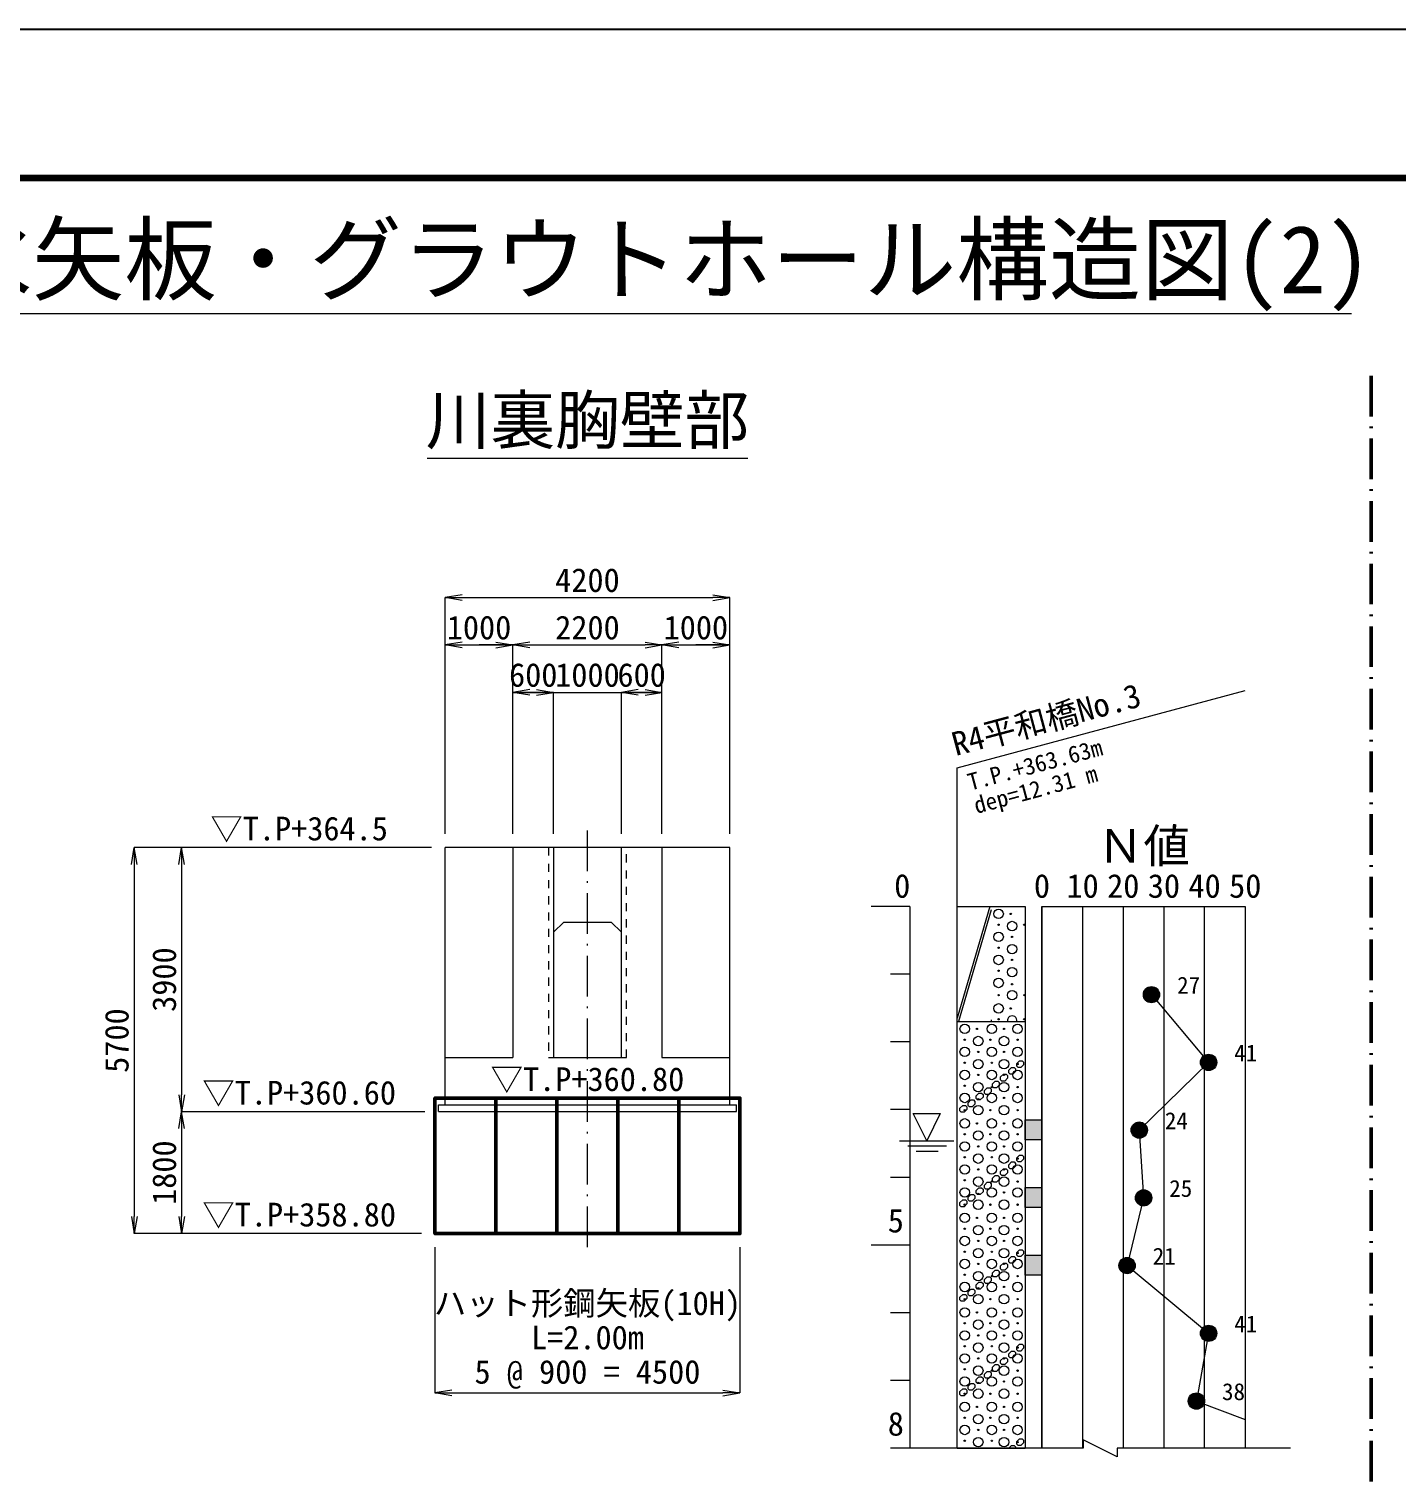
# Model space of a CAD drawing. Header units: millimetres. Extents: x 247104 to 392283, y -100044 to 25995.
# Drawn here: x 293332 to 313519, y -62065 to -40644 of the extents above; entities that cross this region are included whole.
import ezdxf
from ezdxf.enums import TextEntityAlignment as Align

# ---------------------------------------------------------------- set-up
doc = ezdxf.new("R2010")
doc.units = ezdxf.units.MM
doc.header["$LTSCALE"] = 100
doc.header["$PDSIZE"] = 300
for name, pattern in [('PS_SOLID', [0]), ('SXF_一点短鎖線', [9.25, 6, -1.5, 0.25, -1.5]), ('SXF_跳び破線', [12, 6, -6])]:
    doc.linetypes.add(name, pattern=pattern)
doc.layers.get('Defpoints').update_dxf_attribs({"color": 151})
for name, color, linetype, lineweight in [('D-BMK', 2, 'SXF_一点短鎖線', 13), ('D-STR', 1, 'Continuous', 50), ('D-STR-DIM', 7, 'Continuous', 13), ('D-STR-STR8', 8, 'Continuous', 9), ('D-STR-STRB', 4, 'Continuous', 13), ('D-STR-TXT', 7, 'Continuous', 13), ('D-TTL', 2, 'Continuous', 140), ('D-TTL-FRAM', 2, 'Continuous', 50), ('D-TTL-LINE', 7, 'Continuous', 13), ('D-TTL-TXT', 7, 'Continuous', 13)]:
    doc.layers.add(name, color=color, linetype=linetype, lineweight=lineweight)
doc.styles.add('MS ゴシック', font='MS Gothic.ttf')
doc.styles.add('ＭＳ ゴシック', font='MS Gothic.ttf')
doc.dimstyles.new('DIM-100-F', dxfattribs={"dimscale": 100, "dimtxt": 3.5, "dimasz": 2.5, "dimexe": 0, "dimexo": 2, "dimgap": 0.8, "dimtad": 1, "dimdec": 0, "dimzin": 0, "dimdsep": 46, "dimtxsty": 'MS ゴシック', "dimblk": 'OPEN', "dimcen": 0.1, "dimaunit": 1, "dimadec": 4, "dimazin": 0, "dimtfac": 1, "dimtdec": 0, "dimtmove": 2, "dimatfit": 3, "dimldrblk": 'OPEN', "dimfxl": 1, "dimtolj": 1, "dimtzin": 0, "dimlwd": -1, "dimlwe": -1, "dimarcsym": 2})

# ---------------------------------------------------------------- blocks, each defined once
blk = doc.blocks.new('_Open')
at = {"color": 0, "linetype": 'ByBlock', "lineweight": -2}
for p, q in [((-1, 0.167), (0, 0)), ((-1, -0.167), (0, 0)), ((0, 0), (-1, 0))]:
    blk.add_line(p, q, dxfattribs=at)
blk = doc.blocks.new('*D45')
at = {"layer": 'D-STR-DIM', "color": 0, "transparency": 16777216}
for p, q in [((302673, -52528), (302673, -49738)), ((302673, -49738), (303673, -49738)), ((302923, -49738), (303173, -49738)), ((303423, -49738), (303173, -49738)), ((303673, -52528), (303673, -49738))]:
    blk.add_line(p, q, dxfattribs=at)
at = {"layer": 'Defpoints', "color": 0, "transparency": 16777216}
for p in [(303673, -49738), (302673, -52728), (303673, -52728)]:
    blk.add_point(p, dxfattribs=at)
at = {"layer": 'D-STR-DIM', "color": 0, "transparency": 16777216, "xscale": 250, "yscale": 250, "zscale": 250, "rotation": 180}
blk.add_blockref('_Open', (302673, -49738), dxfattribs=at)
at = {"layer": 'D-STR-DIM', "color": 0, "transparency": 16777216, "xscale": 250, "yscale": 250, "zscale": 250}
blk.add_blockref('_Open', (303673, -49738), dxfattribs=at)
at = {"layer": 'D-STR-DIM', "color": 0, "transparency": 16777216, "insert": (303173, -49483), "char_height": 350, "attachment_point": 5, "style": 'MS ゴシック'}
blk.add_mtext('\\A1;1000', dxfattribs=at)
blk = doc.blocks.new('*D46')
at = {"layer": 'D-STR-DIM', "color": 0, "transparency": 16777216}
for p, q in [((300473, -52528), (300473, -49738)), ((300723, -49738), (302423, -49738)), ((302673, -52528), (302673, -49738))]:
    blk.add_line(p, q, dxfattribs=at)
at = {"layer": 'Defpoints', "color": 0, "transparency": 16777216}
for p in [(302673, -49738), (300473, -52728), (302673, -52728)]:
    blk.add_point(p, dxfattribs=at)
at = {"layer": 'D-STR-DIM', "color": 0, "transparency": 16777216, "xscale": 250, "yscale": 250, "zscale": 250, "rotation": 180}
blk.add_blockref('_Open', (300473, -49738), dxfattribs=at)
at = {"layer": 'D-STR-DIM', "color": 0, "transparency": 16777216, "xscale": 250, "yscale": 250, "zscale": 250}
blk.add_blockref('_Open', (302673, -49738), dxfattribs=at)
at = {"layer": 'D-STR-DIM', "color": 0, "transparency": 16777216, "insert": (301573, -49483), "char_height": 350, "attachment_point": 5, "style": 'MS ゴシック'}
blk.add_mtext('\\A1;2200', dxfattribs=at)
blk = doc.blocks.new('*D47')
at = {"layer": 'D-STR-DIM', "color": 0, "transparency": 16777216}
for p, q in [((299473, -52528), (299473, -49738)), ((299473, -49738), (300473, -49738)), ((299723, -49738), (299973, -49738)), ((300223, -49738), (299973, -49738)), ((300473, -52528), (300473, -49738))]:
    blk.add_line(p, q, dxfattribs=at)
at = {"layer": 'Defpoints', "color": 0, "transparency": 16777216}
for p in [(300473, -49738), (299473, -52728), (300473, -52728)]:
    blk.add_point(p, dxfattribs=at)
at = {"layer": 'D-STR-DIM', "color": 0, "transparency": 16777216, "xscale": 250, "yscale": 250, "zscale": 250, "rotation": 180}
blk.add_blockref('_Open', (299473, -49738), dxfattribs=at)
at = {"layer": 'D-STR-DIM', "color": 0, "transparency": 16777216, "xscale": 250, "yscale": 250, "zscale": 250}
blk.add_blockref('_Open', (300473, -49738), dxfattribs=at)
at = {"layer": 'D-STR-DIM', "color": 0, "transparency": 16777216, "insert": (299973, -49483), "char_height": 350, "attachment_point": 5, "style": 'MS ゴシック'}
blk.add_mtext('\\A1;1000', dxfattribs=at)
blk = doc.blocks.new('*D48')
at = {"layer": 'D-STR-DIM', "color": 0, "transparency": 16777216}
for p, q in [((299473, -52528), (299473, -49038)), ((299723, -49038), (303423, -49038)), ((303673, -52528), (303673, -49038))]:
    blk.add_line(p, q, dxfattribs=at)
at = {"layer": 'Defpoints', "color": 0, "transparency": 16777216}
for p in [(303673, -49038), (299473, -52728), (303673, -52728)]:
    blk.add_point(p, dxfattribs=at)
at = {"layer": 'D-STR-DIM', "color": 0, "transparency": 16777216, "xscale": 250, "yscale": 250, "zscale": 250, "rotation": 180}
blk.add_blockref('_Open', (299473, -49038), dxfattribs=at)
at = {"layer": 'D-STR-DIM', "color": 0, "transparency": 16777216, "xscale": 250, "yscale": 250, "zscale": 250}
blk.add_blockref('_Open', (303673, -49038), dxfattribs=at)
at = {"layer": 'D-STR-DIM', "color": 0, "transparency": 16777216, "insert": (301573, -48783), "char_height": 350, "attachment_point": 5, "style": 'MS ゴシック'}
blk.add_mtext('\\A1;4200', dxfattribs=at)
blk = doc.blocks.new('*D49')
at = {"layer": 'D-STR-DIM', "color": 0, "transparency": 16777216}
for p, q in [((300473, -52528), (300473, -50438)), ((300473, -50438), (301073, -50438)), ((300823, -50438), (300573, -50438)), ((300723, -50438), (300973, -50438)), ((301073, -52528), (301073, -50438))]:
    blk.add_line(p, q, dxfattribs=at)
at = {"layer": 'Defpoints', "color": 0, "transparency": 16777216}
for p in [(301073, -50438), (300473, -52728), (301073, -52728)]:
    blk.add_point(p, dxfattribs=at)
at = {"layer": 'D-STR-DIM', "color": 0, "transparency": 16777216, "xscale": 250, "yscale": 250, "zscale": 250, "rotation": 180}
blk.add_blockref('_Open', (300473, -50438), dxfattribs=at)
at = {"layer": 'D-STR-DIM', "color": 0, "transparency": 16777216, "xscale": 250, "yscale": 250, "zscale": 250}
blk.add_blockref('_Open', (301073, -50438), dxfattribs=at)
at = {"layer": 'D-STR-DIM', "color": 0, "transparency": 16777216, "insert": (300773, -50183), "char_height": 350, "attachment_point": 5, "style": 'MS ゴシック'}
blk.add_mtext('\\A1;600', dxfattribs=at)
blk = doc.blocks.new('*D50')
at = {"layer": 'D-STR-DIM', "color": 0, "transparency": 16777216}
for p, q in [((302073, -52528), (302073, -50438)), ((302073, -50438), (302673, -50438)), ((302423, -50438), (302173, -50438)), ((302323, -50438), (302573, -50438)), ((302673, -52528), (302673, -50438))]:
    blk.add_line(p, q, dxfattribs=at)
at = {"layer": 'Defpoints', "color": 0, "transparency": 16777216}
for p in [(302673, -50438), (302073, -52728), (302673, -52728)]:
    blk.add_point(p, dxfattribs=at)
at = {"layer": 'D-STR-DIM', "color": 0, "transparency": 16777216, "xscale": 250, "yscale": 250, "zscale": 250, "rotation": 180}
blk.add_blockref('_Open', (302073, -50438), dxfattribs=at)
at = {"layer": 'D-STR-DIM', "color": 0, "transparency": 16777216, "xscale": 250, "yscale": 250, "zscale": 250}
blk.add_blockref('_Open', (302673, -50438), dxfattribs=at)
at = {"layer": 'D-STR-DIM', "color": 0, "transparency": 16777216, "insert": (302373, -50183), "char_height": 350, "attachment_point": 5, "style": 'MS ゴシック'}
blk.add_mtext('\\A1;600', dxfattribs=at)
blk = doc.blocks.new('*D51')
at = {"layer": 'D-STR-DIM', "color": 0, "transparency": 16777216}
for p, q in [((300823, -50438), (300573, -50438)), ((301073, -52528), (301073, -50438)), ((301073, -50438), (302073, -50438)), ((302073, -52528), (302073, -50438)), ((302323, -50438), (302573, -50438))]:
    blk.add_line(p, q, dxfattribs=at)
at = {"layer": 'Defpoints', "color": 0, "transparency": 16777216}
for p in [(302073, -50438), (301073, -52728), (302073, -52728)]:
    blk.add_point(p, dxfattribs=at)
at = {"layer": 'D-STR-DIM', "color": 0, "transparency": 16777216, "xscale": 250, "yscale": 250, "zscale": 250}
blk.add_blockref('_Open', (301073, -50438), dxfattribs=at)
at = {"layer": 'D-STR-DIM', "color": 0, "transparency": 16777216, "xscale": 250, "yscale": 250, "zscale": 250, "rotation": 180}
blk.add_blockref('_Open', (302073, -50438), dxfattribs=at)
at = {"layer": 'D-STR-DIM', "color": 0, "transparency": 16777216, "insert": (301573, -50183), "char_height": 350, "attachment_point": 5, "style": 'MS ゴシック'}
blk.add_mtext('\\A1;1000', dxfattribs=at)
blk = doc.blocks.new('*D52')
at = {"layer": 'D-STR-DIM', "color": 0, "transparency": 16777216}
for p, q in [((299273, -52728), (294884, -52728)), ((294884, -52978), (294884, -58178)), ((299123, -58428), (294884, -58428))]:
    blk.add_line(p, q, dxfattribs=at)
at = {"layer": 'Defpoints', "color": 0, "transparency": 16777216}
for p in [(299473, -52728), (294884, -58428), (299323, -58428)]:
    blk.add_point(p, dxfattribs=at)
at = {"layer": 'D-STR-DIM', "color": 0, "transparency": 16777216, "xscale": 250, "yscale": 250, "zscale": 250}
for p, rotation in [((294884, -52728), 90), ((294884, -58428), 270)]:
    blk.add_blockref('_Open', p, dxfattribs=dict(at, rotation=rotation))
at = {"layer": 'D-STR-DIM', "color": 0, "transparency": 16777216, "insert": (294629, -55578), "char_height": 350, "attachment_point": 5, "rotation": 90, "style": 'MS ゴシック'}
blk.add_mtext('\\A1;5700', dxfattribs=at)
blk = doc.blocks.new('*D53')
at = {"layer": 'D-STR-DIM', "color": 0, "transparency": 16777216}
for p, q in [((299273, -52728), (295584, -52728)), ((295584, -52978), (295584, -56378)), ((299173, -56628), (295584, -56628))]:
    blk.add_line(p, q, dxfattribs=at)
at = {"layer": 'Defpoints', "color": 0, "transparency": 16777216}
for p in [(299473, -52728), (295584, -56628), (299373, -56628)]:
    blk.add_point(p, dxfattribs=at)
at = {"layer": 'D-STR-DIM', "color": 0, "transparency": 16777216, "xscale": 250, "yscale": 250, "zscale": 250}
for p, rotation in [((295584, -52728), 90), ((295584, -56628), 270)]:
    blk.add_blockref('_Open', p, dxfattribs=dict(at, rotation=rotation))
at = {"layer": 'D-STR-DIM', "color": 0, "transparency": 16777216, "insert": (295329, -54678), "char_height": 350, "attachment_point": 5, "rotation": 90, "style": 'MS ゴシック'}
blk.add_mtext('\\A1;3900', dxfattribs=at)
blk = doc.blocks.new('*D54')
at = {"layer": 'D-STR-DIM', "color": 0, "transparency": 16777216}
for p, q in [((299173, -56628), (295584, -56628)), ((295584, -56878), (295584, -58178)), ((299123, -58428), (295584, -58428))]:
    blk.add_line(p, q, dxfattribs=at)
at = {"layer": 'Defpoints', "color": 0, "transparency": 16777216}
for p in [(299373, -56628), (295584, -58428), (299323, -58428)]:
    blk.add_point(p, dxfattribs=at)
at = {"layer": 'D-STR-DIM', "color": 0, "transparency": 16777216, "xscale": 250, "yscale": 250, "zscale": 250}
for p, rotation in [((295584, -56628), 90), ((295584, -58428), 270)]:
    blk.add_blockref('_Open', p, dxfattribs=dict(at, rotation=rotation))
at = {"layer": 'D-STR-DIM', "color": 0, "transparency": 16777216, "insert": (295329, -57528), "char_height": 350, "attachment_point": 5, "rotation": 90, "style": 'MS ゴシック'}
blk.add_mtext('\\A1;1800', dxfattribs=at)
blk = doc.blocks.new('*D55')
at = {"layer": 'D-STR-DIM', "color": 0, "transparency": 16777216}
for p, q in [((299323, -58628), (299323, -60780)), ((303823, -58628), (303823, -60780)), ((299573, -60780), (303573, -60780))]:
    blk.add_line(p, q, dxfattribs=at)
at = {"layer": 'Defpoints', "color": 0, "transparency": 16777216}
for p in [(299323, -58428), (303823, -58428), (303823, -60780)]:
    blk.add_point(p, dxfattribs=at)
at = {"layer": 'D-STR-DIM', "color": 0, "transparency": 16777216, "xscale": 250, "yscale": 250, "zscale": 250, "rotation": 180}
blk.add_blockref('_Open', (299323, -60780), dxfattribs=at)
at = {"layer": 'D-STR-DIM', "color": 0, "transparency": 16777216, "xscale": 250, "yscale": 250, "zscale": 250}
blk.add_blockref('_Open', (303823, -60780), dxfattribs=at)
at = {"layer": 'D-STR-DIM', "color": 0, "transparency": 16777216, "insert": (301573, -60507), "char_height": 350, "attachment_point": 5, "style": 'MS ゴシック'}
blk.add_mtext('\\A1;5 @ 900 = 4500', dxfattribs=at)

msp = doc.modelspace()

# ---------------------------------------------------------------- hatches: boundary and pattern name
at = {"layer": 'D-STR-STR8', "linetype": 'PS_SOLID'}
for points in [[(307830.3, -53707.8, 1), (307810.3, -53707.8, 1)], [(307650.3, -53867.8, 1), (307630.3, -53867.8, 1)], [(308030.3, -53867.8, 1), (308010.3, -53867.8, 1)], [(307850.3, -54047.8, 1), (307830.3, -54047.8, 1)], [(307650.3, -54207.8, 1), (307630.3, -54207.8, 1)], [(307850.3, -54387.8, 1), (307830.3, -54387.8, 1)], [(307650.3, -54547.8, 1), (307630.3, -54547.8, 1)], [(307850.3, -54747.8, 1), (307830.3, -54747.8, 1)], [(310016.6, -54900.2, 1), (309776.6, -54900.2, 1)], [(307650.3, -54907.8, 1), (307630.3, -54907.8, 1)], [(308030.3, -54907.8, 1), (308010.3, -54907.8, 1)], [(307650.3, -55263.2, 1), (307630.3, -55263.2, 1)], [(307830.3, -55103.2, 1), (307810.3, -55103.2, 1)], [(308030.3, -55263.2, 1), (308010.3, -55263.2, 1)], [(307330.3, -55405.5, 1), (307310.3, -55405.5, 1)], [(307730.3, -55405.5, 1), (307710.3, -55405.5, 1)], [(307150.3, -55565.5, 1), (307130.3, -55565.5, 1)], [(307530.3, -55565.5, 1), (307510.3, -55565.5, 1)], [(307930.3, -55565.5, 1), (307910.3, -55565.5, 1)], [(307150.3, -55905.5, 1), (307130.3, -55905.5, 1)], [(307350.3, -55745.5, 1), (307330.3, -55745.5, 1)], [(307550.3, -55905.5, 1), (307530.3, -55905.5, 1)], [(307730.3, -55745.5, 1), (307710.3, -55745.5, 1)], [(310859.6, -55900.2, 1), (310619.6, -55900.2, 1)], [(307350.3, -56085.5, 1), (307330.3, -56085.5, 1)], [(307730.3, -56085.5, 1), (307710.3, -56085.5, 1)], [(307930.3, -55925.5, 1), (307910.3, -55925.5, 1)], [(307150.3, -56245.5, 1), (307130.3, -56245.5, 1)], [(307550.3, -56265.5, 1), (307530.3, -56265.5, 1)], [(307930.3, -56265.5, 1), (307910.3, -56265.5, 1)], [(307350.3, -56445.5, 1), (307330.3, -56445.5, 1)], [(307730.3, -56425.5, 1), (307710.3, -56425.5, 1)], [(307150.3, -56605.5, 1), (307130.3, -56605.5, 1)], [(307530.3, -56605.5, 1), (307510.3, -56605.5, 1)], [(307930.3, -56605.5, 1), (307910.3, -56605.5, 1)], [(307150.3, -56960.9, 1), (307130.3, -56960.9, 1)], [(307330.3, -56800.9, 1), (307310.3, -56800.9, 1)], [(307530.3, -56960.9, 1), (307510.3, -56960.9, 1)], [(307730.3, -56800.9, 1), (307710.3, -56800.9, 1)], [(307930.3, -56960.9, 1), (307910.3, -56960.9, 1)], [(309836.4, -56900.2, 1), (309596.4, -56900.2, 1)], [(307350.3, -57140.9, 1), (307330.3, -57140.9, 1)], [(307730.3, -57140.9, 1), (307710.3, -57140.9, 1)], [(307150.3, -57300.9, 1), (307130.3, -57300.9, 1)], [(307550.3, -57300.9, 1), (307530.3, -57300.9, 1)], [(307930.3, -57320.9, 1), (307910.3, -57320.9, 1)], [(307350.3, -57480.9, 1), (307330.3, -57480.9, 1)], [(307730.3, -57480.9, 1), (307710.3, -57480.9, 1)], [(307150.3, -57640.9, 1), (307130.3, -57640.9, 1)], [(307350.3, -57840.9, 1), (307330.3, -57840.9, 1)], [(307550.3, -57660.9, 1), (307530.3, -57660.9, 1)], [(307730.3, -57820.9, 1), (307710.3, -57820.9, 1)], [(307930.3, -57660.9, 1), (307910.3, -57660.9, 1)], [(309900.3, -57900.2, 1), (309660.3, -57900.2, 1)], [(307150.3, -58000.9, 1), (307130.3, -58000.9, 1)], [(307530.3, -58000.9, 1), (307510.3, -58000.9, 1)], [(307930.3, -58000.9, 1), (307910.3, -58000.9, 1)], [(307330.3, -58196.2, 1), (307310.3, -58196.2, 1)], [(307730.3, -58196.2, 1), (307710.3, -58196.2, 1)], [(307150.3, -58356.2, 1), (307130.3, -58356.2, 1)], [(307530.3, -58356.2, 1), (307510.3, -58356.2, 1)], [(307930.3, -58356.2, 1), (307910.3, -58356.2, 1)], [(307150.3, -58696.2, 1), (307130.3, -58696.2, 1)], [(307350.3, -58536.2, 1), (307330.3, -58536.2, 1)], [(307550.3, -58696.2, 1), (307530.3, -58696.2, 1)], [(307730.3, -58536.2, 1), (307710.3, -58536.2, 1)], [(307350.3, -58876.2, 1), (307330.3, -58876.2, 1)], [(307730.3, -58876.2, 1), (307710.3, -58876.2, 1)], [(307930.3, -58716.2, 1), (307910.3, -58716.2, 1)], [(309656.1, -58900.2, 1), (309416.1, -58900.2, 1)], [(307150.3, -59036.2, 1), (307130.3, -59036.2, 1)], [(307550.3, -59056.2, 1), (307530.3, -59056.2, 1)], [(307930.3, -59056.2, 1), (307910.3, -59056.2, 1)], [(307350.3, -59236.2, 1), (307330.3, -59236.2, 1)], [(307730.3, -59216.2, 1), (307710.3, -59216.2, 1)], [(307150.3, -59396.2, 1), (307130.3, -59396.2, 1)], [(307530.3, -59396.2, 1), (307510.3, -59396.2, 1)], [(307930.3, -59396.2, 1), (307910.3, -59396.2, 1)], [(307150.3, -59751.6, 1), (307130.3, -59751.6, 1)], [(307330.3, -59591.6, 1), (307310.3, -59591.6, 1)], [(307530.3, -59751.6, 1), (307510.3, -59751.6, 1)], [(307730.3, -59591.6, 1), (307710.3, -59591.6, 1)], [(307930.3, -59751.6, 1), (307910.3, -59751.6, 1)], [(307350.3, -59931.6, 1), (307330.3, -59931.6, 1)], [(307730.3, -59931.6, 1), (307710.3, -59931.6, 1)], [(310859.6, -59900.2, 1), (310619.6, -59900.2, 1)], [(307150.3, -60091.6, 1), (307130.3, -60091.6, 1)], [(307550.3, -60091.6, 1), (307530.3, -60091.6, 1)], [(307930.3, -60111.6, 1), (307910.3, -60111.6, 1)], [(307350.3, -60271.6, 1), (307330.3, -60271.6, 1)], [(307730.3, -60271.6, 1), (307710.3, -60271.6, 1)], [(307150.3, -60431.6, 1), (307130.3, -60431.6, 1)], [(307550.3, -60451.6, 1), (307530.3, -60451.6, 1)], [(307730.3, -60611.6, 1), (307710.3, -60611.6, 1)], [(307930.3, -60451.6, 1), (307910.3, -60451.6, 1)], [(307150.3, -60791.6, 1), (307130.3, -60791.6, 1)], [(307350.3, -60631.6, 1), (307330.3, -60631.6, 1)], [(307530.3, -60791.6, 1), (307510.3, -60791.6, 1)], [(307930.3, -60791.6, 1), (307910.3, -60791.6, 1)], [(310679.4, -60900.2, 1), (310439.4, -60900.2, 1)], [(307330.3, -60986.9, 1), (307310.3, -60986.9, 1)], [(307730.3, -60986.9, 1), (307710.3, -60986.9, 1)], [(307150.3, -61146.9, 1), (307130.3, -61146.9, 1)], [(307530.3, -61146.9, 1), (307510.3, -61146.9, 1)], [(307930.3, -61146.9, 1), (307910.3, -61146.9, 1)], [(307150.3, -61486.9, 1), (307130.3, -61486.9, 1)], [(307350.3, -61326.9, 1), (307330.3, -61326.9, 1)], [(307550.3, -61486.9, 1), (307530.3, -61486.9, 1)], [(307730.3, -61326.9, 1), (307710.3, -61326.9, 1)], [(307930.3, -61506.9, 1), (307910.3, -61506.9, 1)]]:
    msp.add_hatch(color=256, dxfattribs=at).paths.add_polyline_path(points)
h = msp.add_hatch(color=256, dxfattribs=at)
h.dxf.hatch_style = 1
h.paths.add_polyline_path([(308030.3, -56746.9), (308280.3, -56746.9), (308280.3, -57043.4), (308030.3, -57043.4)], flags=16)
h = msp.add_hatch(color=256, dxfattribs=at)
h.dxf.hatch_style = 1
h.paths.add_polyline_path([(308030.3, -57746.9), (308280.3, -57746.9), (308280.3, -58043.4), (308030.3, -58043.4)], flags=16)
h = msp.add_hatch(color=256, dxfattribs=at)
h.dxf.hatch_style = 1
h.paths.add_polyline_path([(308030.3, -58746.9), (308280.3, -58746.9), (308280.3, -59043.4), (308030.3, -59043.4)], flags=16)

# ---------------------------------------------------------------- linework, layer by layer
at = {"layer": 'D-BMK'}
msp.add_line((301573, -58626.1), (301573, -52356.8), dxfattribs=at)
at = {"layer": 'D-STR'}
for p, q in [((303673, -56427.8), (299473, -56427.8)), ((300223, -56427.8), (300223, -56627.8)), ((301123, -56427.8), (301123, -56627.8)), ((302023, -56427.8), (302023, -56627.8)), ((302923, -56427.8), (302923, -56627.8)), ((300223, -56627.8), (300223, -58427.8)), ((301123, -56627.8), (301123, -58427.8)), ((302023, -56627.8), (302023, -58427.8)), ((302923, -56627.8), (302923, -58427.8))]:
    msp.add_line(p, q, dxfattribs=at)
msp.add_lwpolyline([(299473, -56427.8), (299323, -56427.8), (299323, -58427.8), (303823, -58427.8), (303823, -56427.8), (303673, -56427.8)], dxfattribs=at)
at = {"layer": 'D-STR-STR8', "linetype": 'PS_SOLID'}
for p, q in [((307030.3, -51550.7), (311278.4, -50412.3)), ((306330.3, -53597.8), (305760.3, -53597.8)), ((308280.3, -53597.8), (311280.3, -53597.8)), ((308280.3, -61597.8), (308280.3, -53597.8)), ((311280.3, -53597.8), (311280.3, -61597.8)), ((306330.3, -54597.8), (306045.3, -54597.8)), ((306330.3, -55597.8), (306045.3, -55597.8)), ((306330.3, -56597.8), (306045.3, -56597.8)), ((306330.3, -57597.8), (306045.3, -57597.8)), ((306330.3, -58597.8), (305760.3, -58597.8)), ((306330.3, -59597.8), (306045.3, -59597.8)), ((306330.3, -60597.8), (306045.3, -60597.8)), ((306330.3, -61597.8), (306045.3, -61597.8))]:
    msp.add_line(p, q, dxfattribs=at)
for points in [[(307030.3, -53597.8), (307030.3, -51550.7)], [(306330.3, -53597.8), (306330.3, -61597.8)], [(307510.3, -53597.8), (307030.3, -55247)], [(307030.3, -61597.8), (307030.3, -53597.8)], [(307030.3, -53597.8), (308030.3, -53597.8)], [(307530.3, -53646.3), (307050.3, -55295.5)], [(308030.3, -53597.8), (308030.3, -61597.8)], [(308280.3, -53597.8), (308280.3, -61597.8)], [(308879.1, -53597.8), (308879.1, -61597.8)], [(309478, -53597.8), (309478, -61597.8)], [(310076.8, -53597.8), (310076.8, -61597.8)], [(310675.7, -53597.8), (310675.7, -61597.8)], [(311280.3, -53597.8), (311280.3, -61597.8)], [(309896.6, -54900.2), (310739.6, -55900.2)], [(307030.3, -55297.8), (308030.3, -55297.8)], [(307530.3, -55271.3), (307530.3, -55295.5)], [(307910.3, -55915.5), (307950.3, -55875.5)], [(307950.3, -55875.5), (307990.3, -55875.5)], [(307990.3, -55875.5), (308010.3, -55895.5)], [(308010.3, -55895.5), (308010.3, -55935.5)], [(310739.6, -55900.2), (309716.4, -56900.2)], [(307670.3, -56115.5), (307710.3, -56075.5)], [(307670.3, -56155.5), (307670.3, -56115.5)], [(307710.3, -56075.5), (307750.3, -56075.5)], [(307750.3, -56075.5), (307770.3, -56095.5)], [(307770.3, -56095.5), (307770.3, -56135.5)], [(307790.3, -56015.5), (307830.3, -55975.5)], [(307790.3, -56055.5), (307790.3, -56015.5)], [(307810.3, -56075.5), (307790.3, -56055.5)], [(307850.3, -56075.5), (307810.3, -56075.5)], [(307830.3, -55975.5), (307870.3, -55975.5)], [(307890.3, -56035.5), (307850.3, -56075.5)], [(307870.3, -55975.5), (307890.3, -55995.5)], [(307890.3, -55995.5), (307890.3, -56035.5)], [(307910.3, -55955.5), (307910.3, -55915.5)], [(307930.3, -55975.5), (307910.3, -55955.5)], [(307970.3, -55975.5), (307930.3, -55975.5)], [(308010.3, -55935.5), (307970.3, -55975.5)], [(307430.3, -56315.5), (307470.3, -56275.5)], [(307430.3, -56355.5), (307430.3, -56315.5)], [(307470.3, -56275.5), (307510.3, -56275.5)], [(307530.3, -56335.5), (307490.3, -56375.5)], [(307510.3, -56275.5), (307530.3, -56295.5)], [(307530.3, -56295.5), (307530.3, -56335.5)], [(307550.3, -56215.5), (307590.3, -56175.5)], [(307550.3, -56255.5), (307550.3, -56215.5)], [(307570.3, -56275.5), (307550.3, -56255.5)], [(307610.3, -56275.5), (307570.3, -56275.5)], [(307590.3, -56175.5), (307630.3, -56175.5)], [(307650.3, -56235.5), (307610.3, -56275.5)], [(307630.3, -56175.5), (307650.3, -56195.5)], [(307650.3, -56195.5), (307650.3, -56235.5)], [(307690.3, -56175.5), (307670.3, -56155.5)], [(307730.3, -56175.5), (307690.3, -56175.5)], [(307770.3, -56135.5), (307730.3, -56175.5)], [(307070.3, -56575.5), (307110.3, -56535.5)], [(307110.3, -56535.5), (307150.3, -56535.5)], [(307150.3, -56535.5), (307170.3, -56555.5)], [(307190.3, -56495.5), (307230.3, -56455.5)], [(307190.3, -56535.5), (307190.3, -56495.5)], [(307210.3, -56555.5), (307190.3, -56535.5)], [(307230.3, -56455.5), (307270.3, -56455.5)], [(307290.3, -56515.5), (307250.3, -56555.5)], [(307270.3, -56455.5), (307290.3, -56475.5)], [(307290.3, -56475.5), (307290.3, -56515.5)], [(307310.3, -56395.5), (307350.3, -56355.5)], [(307310.3, -56435.5), (307310.3, -56395.5)], [(307330.3, -56455.5), (307310.3, -56435.5)], [(307370.3, -56455.5), (307330.3, -56455.5)], [(307350.3, -56355.5), (307390.3, -56355.5)], [(307410.3, -56415.5), (307370.3, -56455.5)], [(307390.3, -56355.5), (307410.3, -56375.5)], [(307410.3, -56375.5), (307410.3, -56415.5)], [(307450.3, -56375.5), (307430.3, -56355.5)], [(307490.3, -56375.5), (307450.3, -56375.5)], [(306380.3, -56656.2), (306780.3, -56656.2)], [(306580.3, -57056.2), (306380.3, -56656.2)], [(306780.3, -56656.2), (306580.3, -57056.2)], [(307070.3, -56615.5), (307070.3, -56575.5)], [(307090.3, -56635.5), (307070.3, -56615.5)], [(307130.3, -56635.5), (307090.3, -56635.5)], [(307170.3, -56595.5), (307130.3, -56635.5)], [(307170.3, -56555.5), (307170.3, -56595.5)], [(307250.3, -56555.5), (307210.3, -56555.5)], [(309716.4, -56900.2), (309780.3, -57900.2)], [(306180.3, -57056.2), (306980.3, -57056.2)], [(306302.5, -57133.9), (306869.2, -57133.9)], [(306424.8, -57211.7), (306747, -57211.7)], [(307790.3, -57410.9), (307830.3, -57370.9)], [(307830.3, -57370.9), (307870.3, -57370.9)], [(307870.3, -57370.9), (307890.3, -57390.9)], [(307890.3, -57390.9), (307890.3, -57430.9)], [(307910.3, -57310.9), (307950.3, -57270.9)], [(307910.3, -57350.9), (307910.3, -57310.9)], [(307930.3, -57370.9), (307910.3, -57350.9)], [(307970.3, -57370.9), (307930.3, -57370.9)], [(307950.3, -57270.9), (307990.3, -57270.9)], [(308010.3, -57330.9), (307970.3, -57370.9)], [(307990.3, -57270.9), (308010.3, -57290.9)], [(308010.3, -57290.9), (308010.3, -57330.9)], [(307550.3, -57610.9), (307590.3, -57570.9)], [(307550.3, -57650.9), (307550.3, -57610.9)], [(307590.3, -57570.9), (307630.3, -57570.9)], [(307630.3, -57570.9), (307650.3, -57590.9)], [(307650.3, -57590.9), (307650.3, -57630.9)], [(307670.3, -57510.9), (307710.3, -57470.9)], [(307670.3, -57550.9), (307670.3, -57510.9)], [(307690.3, -57570.9), (307670.3, -57550.9)], [(307730.3, -57570.9), (307690.3, -57570.9)], [(307710.3, -57470.9), (307750.3, -57470.9)], [(307770.3, -57530.9), (307730.3, -57570.9)], [(307750.3, -57470.9), (307770.3, -57490.9)], [(307770.3, -57490.9), (307770.3, -57530.9)], [(307790.3, -57450.9), (307790.3, -57410.9)], [(307810.3, -57470.9), (307790.3, -57450.9)], [(307850.3, -57470.9), (307810.3, -57470.9)], [(307890.3, -57430.9), (307850.3, -57470.9)], [(307310.3, -57790.9), (307350.3, -57750.9)], [(307310.3, -57830.9), (307310.3, -57790.9)], [(307330.3, -57850.9), (307310.3, -57830.9)], [(307350.3, -57750.9), (307390.3, -57750.9)], [(307410.3, -57810.9), (307370.3, -57850.9)], [(307390.3, -57750.9), (307410.3, -57770.9)], [(307410.3, -57770.9), (307410.3, -57810.9)], [(307430.3, -57710.9), (307470.3, -57670.9)], [(307430.3, -57750.9), (307430.3, -57710.9)], [(307450.3, -57770.9), (307430.3, -57750.9)], [(307490.3, -57770.9), (307450.3, -57770.9)], [(307470.3, -57670.9), (307510.3, -57670.9)], [(307530.3, -57730.9), (307490.3, -57770.9)], [(307510.3, -57670.9), (307530.3, -57690.9)], [(307530.3, -57690.9), (307530.3, -57730.9)], [(307570.3, -57670.9), (307550.3, -57650.9)], [(307610.3, -57670.9), (307570.3, -57670.9)], [(307650.3, -57630.9), (307610.3, -57670.9)], [(307070.3, -57970.9), (307110.3, -57930.9)], [(307070.3, -58010.9), (307070.3, -57970.9)], [(307090.3, -58030.9), (307070.3, -58010.9)], [(307130.3, -58030.9), (307090.3, -58030.9)], [(307110.3, -57930.9), (307150.3, -57930.9)], [(307170.3, -57990.9), (307130.3, -58030.9)], [(307150.3, -57930.9), (307170.3, -57950.9)], [(307170.3, -57950.9), (307170.3, -57990.9)], [(307190.3, -57890.9), (307230.3, -57850.9)], [(307190.3, -57930.9), (307190.3, -57890.9)], [(307210.3, -57950.9), (307190.3, -57930.9)], [(307250.3, -57950.9), (307210.3, -57950.9)], [(307230.3, -57850.9), (307270.3, -57850.9)], [(307290.3, -57910.9), (307250.3, -57950.9)], [(307270.3, -57850.9), (307290.3, -57870.9)], [(307290.3, -57870.9), (307290.3, -57910.9)], [(307370.3, -57850.9), (307330.3, -57850.9)], [(309780.3, -57900.2), (309536.1, -58900.2)], [(307910.3, -58706.2), (307950.3, -58666.2)], [(307950.3, -58666.2), (307990.3, -58666.2)], [(307990.3, -58666.2), (308010.3, -58686.2)], [(308010.3, -58686.2), (308010.3, -58726.2)], [(307670.3, -58906.2), (307710.3, -58866.2)], [(307670.3, -58946.2), (307670.3, -58906.2)], [(307710.3, -58866.2), (307750.3, -58866.2)], [(307750.3, -58866.2), (307770.3, -58886.2)], [(307770.3, -58886.2), (307770.3, -58926.2)], [(307790.3, -58806.2), (307830.3, -58766.2)], [(307790.3, -58846.2), (307790.3, -58806.2)], [(307810.3, -58866.2), (307790.3, -58846.2)], [(307850.3, -58866.2), (307810.3, -58866.2)], [(307830.3, -58766.2), (307870.3, -58766.2)], [(307890.3, -58826.2), (307850.3, -58866.2)], [(307870.3, -58766.2), (307890.3, -58786.2)], [(307890.3, -58786.2), (307890.3, -58826.2)], [(307910.3, -58746.2), (307910.3, -58706.2)], [(307930.3, -58766.2), (307910.3, -58746.2)], [(307970.3, -58766.2), (307930.3, -58766.2)], [(308010.3, -58726.2), (307970.3, -58766.2)], [(309536.1, -58900.2), (310739.6, -59900.2)], [(307430.3, -59106.2), (307470.3, -59066.2)], [(307430.3, -59146.2), (307430.3, -59106.2)], [(307470.3, -59066.2), (307510.3, -59066.2)], [(307510.3, -59066.2), (307530.3, -59086.2)], [(307530.3, -59086.2), (307530.3, -59126.2)], [(307550.3, -59006.2), (307590.3, -58966.2)], [(307550.3, -59046.2), (307550.3, -59006.2)], [(307570.3, -59066.2), (307550.3, -59046.2)], [(307610.3, -59066.2), (307570.3, -59066.2)], [(307590.3, -58966.2), (307630.3, -58966.2)], [(307650.3, -59026.2), (307610.3, -59066.2)], [(307630.3, -58966.2), (307650.3, -58986.2)], [(307650.3, -58986.2), (307650.3, -59026.2)], [(307690.3, -58966.2), (307670.3, -58946.2)], [(307730.3, -58966.2), (307690.3, -58966.2)], [(307770.3, -58926.2), (307730.3, -58966.2)], [(307070.3, -59366.2), (307110.3, -59326.2)], [(307110.3, -59326.2), (307150.3, -59326.2)], [(307150.3, -59326.2), (307170.3, -59346.2)], [(307190.3, -59286.2), (307230.3, -59246.2)], [(307190.3, -59326.2), (307190.3, -59286.2)], [(307210.3, -59346.2), (307190.3, -59326.2)], [(307230.3, -59246.2), (307270.3, -59246.2)], [(307290.3, -59306.2), (307250.3, -59346.2)], [(307270.3, -59246.2), (307290.3, -59266.2)], [(307290.3, -59266.2), (307290.3, -59306.2)], [(307310.3, -59186.2), (307350.3, -59146.2)], [(307310.3, -59226.2), (307310.3, -59186.2)], [(307330.3, -59246.2), (307310.3, -59226.2)], [(307370.3, -59246.2), (307330.3, -59246.2)], [(307350.3, -59146.2), (307390.3, -59146.2)], [(307410.3, -59206.2), (307370.3, -59246.2)], [(307390.3, -59146.2), (307410.3, -59166.2)], [(307410.3, -59166.2), (307410.3, -59206.2)], [(307450.3, -59166.2), (307430.3, -59146.2)], [(307490.3, -59166.2), (307450.3, -59166.2)], [(307530.3, -59126.2), (307490.3, -59166.2)], [(307070.3, -59406.2), (307070.3, -59366.2)], [(307090.3, -59426.2), (307070.3, -59406.2)], [(307130.3, -59426.2), (307090.3, -59426.2)], [(307170.3, -59386.2), (307130.3, -59426.2)], [(307170.3, -59346.2), (307170.3, -59386.2)], [(307250.3, -59346.2), (307210.3, -59346.2)], [(310739.6, -59900.2), (310559.4, -60900.2)], [(307790.3, -60201.6), (307830.3, -60161.6)], [(307830.3, -60161.6), (307870.3, -60161.6)], [(307870.3, -60161.6), (307890.3, -60181.6)], [(307890.3, -60181.6), (307890.3, -60221.6)], [(307910.3, -60101.6), (307950.3, -60061.6)], [(307910.3, -60141.6), (307910.3, -60101.6)], [(307930.3, -60161.6), (307910.3, -60141.6)], [(307970.3, -60161.6), (307930.3, -60161.6)], [(307950.3, -60061.6), (307990.3, -60061.6)], [(308010.3, -60121.6), (307970.3, -60161.6)], [(307990.3, -60061.6), (308010.3, -60081.6)], [(308010.3, -60081.6), (308010.3, -60121.6)], [(307550.3, -60401.6), (307590.3, -60361.6)], [(307550.3, -60441.6), (307550.3, -60401.6)], [(307590.3, -60361.6), (307630.3, -60361.6)], [(307630.3, -60361.6), (307650.3, -60381.6)], [(307650.3, -60381.6), (307650.3, -60421.6)], [(307670.3, -60301.6), (307710.3, -60261.6)], [(307670.3, -60341.6), (307670.3, -60301.6)], [(307690.3, -60361.6), (307670.3, -60341.6)], [(307730.3, -60361.6), (307690.3, -60361.6)], [(307710.3, -60261.6), (307750.3, -60261.6)], [(307770.3, -60321.6), (307730.3, -60361.6)], [(307750.3, -60261.6), (307770.3, -60281.6)], [(307770.3, -60281.6), (307770.3, -60321.6)], [(307790.3, -60241.6), (307790.3, -60201.6)], [(307810.3, -60261.6), (307790.3, -60241.6)], [(307850.3, -60261.6), (307810.3, -60261.6)], [(307890.3, -60221.6), (307850.3, -60261.6)], [(307310.3, -60581.6), (307350.3, -60541.6)], [(307310.3, -60621.6), (307310.3, -60581.6)], [(307350.3, -60541.6), (307390.3, -60541.6)], [(307410.3, -60601.6), (307370.3, -60641.6)], [(307390.3, -60541.6), (307410.3, -60561.6)], [(307410.3, -60561.6), (307410.3, -60601.6)], [(307430.3, -60501.6), (307470.3, -60461.6)], [(307430.3, -60541.6), (307430.3, -60501.6)], [(307450.3, -60561.6), (307430.3, -60541.6)], [(307490.3, -60561.6), (307450.3, -60561.6)], [(307470.3, -60461.6), (307510.3, -60461.6)], [(307530.3, -60521.6), (307490.3, -60561.6)], [(307510.3, -60461.6), (307530.3, -60481.6)], [(307530.3, -60481.6), (307530.3, -60521.6)], [(307570.3, -60461.6), (307550.3, -60441.6)], [(307610.3, -60461.6), (307570.3, -60461.6)], [(307650.3, -60421.6), (307610.3, -60461.6)], [(307070.3, -60761.6), (307110.3, -60721.6)], [(307070.3, -60801.6), (307070.3, -60761.6)], [(307090.3, -60821.6), (307070.3, -60801.6)], [(307130.3, -60821.6), (307090.3, -60821.6)], [(307110.3, -60721.6), (307150.3, -60721.6)], [(307170.3, -60781.6), (307130.3, -60821.6)], [(307150.3, -60721.6), (307170.3, -60741.6)], [(307170.3, -60741.6), (307170.3, -60781.6)], [(307190.3, -60681.6), (307230.3, -60641.6)], [(307190.3, -60721.6), (307190.3, -60681.6)], [(307210.3, -60741.6), (307190.3, -60721.6)], [(307250.3, -60741.6), (307210.3, -60741.6)], [(307230.3, -60641.6), (307270.3, -60641.6)], [(307290.3, -60701.6), (307250.3, -60741.6)], [(307270.3, -60641.6), (307290.3, -60661.6)], [(307290.3, -60661.6), (307290.3, -60701.6)], [(307330.3, -60641.6), (307310.3, -60621.6)], [(307370.3, -60641.6), (307330.3, -60641.6)], [(310559.4, -60900.2), (311280.3, -61173.4)], [(311949.7, -61597.8), (309390.2, -61597.8), (309390.2, -61722.8), (308890.2, -61472.8), (308890.2, -61597.8), (306330.3, -61597.8)], [(307910.3, -61496.9), (307950.3, -61456.9)], [(307950.3, -61456.9), (307990.3, -61456.9)], [(307990.3, -61456.9), (308010.3, -61476.9)], [(308010.3, -61476.9), (308010.3, -61516.9)], [(307030.3, -61597.8), (308030.3, -61597.8)], [(307795.2, -61592), (307830.3, -61556.9)], [(307830.3, -61556.9), (307870.3, -61556.9)], [(307870.3, -61556.9), (307890.3, -61576.9)], [(307890.3, -61576.9), (307890.3, -61592)], [(307910.3, -61536.9), (307910.3, -61496.9)], [(307930.3, -61556.9), (307910.3, -61536.9)], [(307970.3, -61556.9), (307930.3, -61556.9)], [(308010.3, -61516.9), (307970.3, -61556.9)]]:
    msp.add_lwpolyline(points, dxfattribs=at)
for points in [[(308030.3, -56746.9), (308280.3, -56746.9), (308280.3, -57043.4), (308030.3, -57043.4)], [(308030.3, -57746.9), (308280.3, -57746.9), (308280.3, -58043.4), (308030.3, -58043.4)], [(308030.3, -58746.9), (308280.3, -58746.9), (308280.3, -59043.4), (308030.3, -59043.4)]]:
    msp.add_lwpolyline(points, close=True, dxfattribs=at)
for centre, radius in [((307640.3, -53707.8), 70), ((307820.3, -53707.8), 10), ((307640.3, -54047.8), 70), ((307640.3, -53867.8), 10), ((307840.3, -53887.8), 70), ((308020.3, -53867.8), 10), ((307840.3, -54227.8), 70), ((307840.3, -54047.8), 10), ((307640.3, -54387.8), 70), ((307640.3, -54207.8), 10), ((307840.3, -54387.8), 10), ((307640.3, -54547.8), 10), ((307840.3, -54567.8), 70), ((307640.3, -54727.8), 70), ((307840.3, -54747.8), 10), ((309896.6, -54900.2), 120), ((307640.3, -55103.2), 70), ((307640.3, -54907.8), 10), ((307840.3, -54907.8), 70), ((308020.3, -54907.8), 10), ((307640.3, -55263.2), 10), ((307820.3, -55103.2), 10), ((308020.3, -55263.2), 10), ((307140.3, -55405.5), 70), ((307320.3, -55405.5), 10), ((307540.3, -55405.5), 70), ((307720.3, -55405.5), 10), ((307920.3, -55405.5), 70), ((307140.3, -55745.5), 70), ((307140.3, -55565.5), 10), ((307340.3, -55585.5), 70), ((307540.3, -55745.5), 70), ((307520.3, -55565.5), 10), ((307720.3, -55585.5), 70), ((307920.3, -55745.5), 70), ((307920.3, -55565.5), 10), ((307140.3, -55905.5), 10), ((307340.3, -55925.5), 70), ((307340.3, -55745.5), 10), ((307540.3, -55905.5), 10), ((307720.3, -55925.5), 70), ((307720.3, -55745.5), 10), ((310739.6, -55900.2), 120), ((307140.3, -56085.5), 70), ((307340.3, -56085.5), 10), ((307540.3, -56085.5), 70), ((307720.3, -56085.5), 10), ((307920.3, -56085.5), 70), ((307920.3, -55925.5), 10), ((307140.3, -56245.5), 10), ((307340.3, -56265.5), 70), ((307540.3, -56265.5), 10), ((307720.3, -56265.5), 70), ((307920.3, -56265.5), 10), ((307140.3, -56425.5), 70), ((307340.3, -56605.5), 70), ((307340.3, -56445.5), 10), ((307540.3, -56425.5), 70), ((307720.3, -56605.5), 70), ((307720.3, -56425.5), 10), ((307920.3, -56425.5), 70), ((307140.3, -56800.9), 70), ((307140.3, -56605.5), 10), ((307540.3, -56800.9), 70), ((307520.3, -56605.5), 10), ((307920.3, -56800.9), 70), ((307920.3, -56605.5), 10), ((307140.3, -56960.9), 10), ((307340.3, -56980.9), 70), ((307320.3, -56800.9), 10), ((307520.3, -56960.9), 10), ((307720.3, -56980.9), 70), ((307720.3, -56800.9), 10), ((307920.3, -56960.9), 10), ((309716.4, -56900.2), 120), ((307140.3, -57140.9), 70), ((307340.3, -57140.9), 10), ((307540.3, -57140.9), 70), ((307720.3, -57140.9), 10), ((307920.3, -57140.9), 70), ((307140.3, -57300.9), 10), ((307340.3, -57320.9), 70), ((307540.3, -57300.9), 10), ((307720.3, -57320.9), 70), ((307920.3, -57320.9), 10), ((307140.3, -57480.9), 70), ((307340.3, -57660.9), 70), ((307340.3, -57480.9), 10), ((307540.3, -57480.9), 70), ((307720.3, -57660.9), 70), ((307720.3, -57480.9), 10), ((307920.3, -57480.9), 70), ((307140.3, -57820.9), 70), ((307140.3, -57640.9), 10), ((307340.3, -57840.9), 10), ((307540.3, -57820.9), 70), ((307540.3, -57660.9), 10), ((307720.3, -57820.9), 10), ((307920.3, -57820.9), 70), ((307920.3, -57660.9), 10), ((309780.3, -57900.2), 120), ((307140.3, -58000.9), 10), ((307340.3, -58000.9), 70), ((307520.3, -58000.9), 10), ((307720.3, -58000.9), 70), ((307920.3, -58000.9), 10), ((307140.3, -58196.2), 70), ((307320.3, -58196.2), 10), ((307540.3, -58196.2), 70), ((307720.3, -58196.2), 10), ((307920.3, -58196.2), 70), ((307140.3, -58536.2), 70), ((307140.3, -58356.2), 10), ((307340.3, -58376.2), 70), ((307540.3, -58536.2), 70), ((307520.3, -58356.2), 10), ((307720.3, -58376.2), 70), ((307920.3, -58536.2), 70), ((307920.3, -58356.2), 10), ((307140.3, -58696.2), 10), ((307340.3, -58716.2), 70), ((307340.3, -58536.2), 10), ((307540.3, -58696.2), 10), ((307720.3, -58716.2), 70), ((307720.3, -58536.2), 10), ((307140.3, -58876.2), 70), ((307340.3, -58876.2), 10), ((307540.3, -58876.2), 70), ((307720.3, -58876.2), 10), ((307920.3, -58876.2), 70), ((307920.3, -58716.2), 10), ((309536.1, -58900.2), 120), ((307140.3, -59036.2), 10), ((307340.3, -59056.2), 70), ((307540.3, -59056.2), 10), ((307720.3, -59056.2), 70), ((307920.3, -59056.2), 10), ((307140.3, -59216.2), 70), ((307340.3, -59396.2), 70), ((307340.3, -59236.2), 10), ((307540.3, -59216.2), 70), ((307720.3, -59396.2), 70), ((307720.3, -59216.2), 10), ((307920.3, -59216.2), 70), ((307140.3, -59591.6), 70), ((307140.3, -59396.2), 10), ((307540.3, -59591.6), 70), ((307520.3, -59396.2), 10), ((307920.3, -59591.6), 70), ((307920.3, -59396.2), 10), ((307140.3, -59751.6), 10), ((307340.3, -59771.6), 70), ((307320.3, -59591.6), 10), ((307520.3, -59751.6), 10), ((307720.3, -59771.6), 70), ((307720.3, -59591.6), 10), ((307920.3, -59751.6), 10), ((307140.3, -59931.6), 70), ((307340.3, -59931.6), 10), ((307540.3, -59931.6), 70), ((307720.3, -59931.6), 10), ((307920.3, -59931.6), 70), ((310739.6, -59900.2), 120), ((307140.3, -60091.6), 10), ((307340.3, -60111.6), 70), ((307540.3, -60091.6), 10), ((307720.3, -60111.6), 70), ((307920.3, -60111.6), 10), ((307140.3, -60271.6), 70), ((307340.3, -60451.6), 70), ((307340.3, -60271.6), 10), ((307540.3, -60271.6), 70), ((307720.3, -60451.6), 70), ((307720.3, -60271.6), 10), ((307920.3, -60271.6), 70), ((307140.3, -60611.6), 70), ((307140.3, -60431.6), 10), ((307540.3, -60611.6), 70), ((307540.3, -60451.6), 10), ((307720.3, -60611.6), 10), ((307920.3, -60611.6), 70), ((307920.3, -60451.6), 10), ((307140.3, -60791.6), 10), ((307340.3, -60791.6), 70), ((307340.3, -60631.6), 10), ((307520.3, -60791.6), 10), ((307720.3, -60791.6), 70), ((307920.3, -60791.6), 10), ((310559.4, -60900.2), 120), ((307140.3, -60986.9), 70), ((307320.3, -60986.9), 10), ((307540.3, -60986.9), 70), ((307720.3, -60986.9), 10), ((307920.3, -60986.9), 70), ((307140.3, -61326.9), 70), ((307140.3, -61146.9), 10), ((307340.3, -61166.9), 70), ((307540.3, -61326.9), 70), ((307520.3, -61146.9), 10), ((307720.3, -61166.9), 70), ((307920.3, -61326.9), 70), ((307920.3, -61146.9), 10), ((307140.3, -61486.9), 10), ((307340.3, -61506.9), 70), ((307340.3, -61326.9), 10), ((307540.3, -61486.9), 10), ((307720.3, -61506.9), 70), ((307720.3, -61326.9), 10), ((307920.3, -61506.9), 10)]:
    msp.add_circle(centre, radius, dxfattribs=at)
msp.add_arc((307840.3, -55283.2), 70, 349.71242, 189.76372, dxfattribs=at)
at = {"layer": 'D-STR-STRB'}
for p, q in [((303673, -52727.8), (299473, -52727.8)), ((299473, -56527.8), (299473, -52727.8)), ((300473, -52727.8), (300473, -55827.8)), ((302673, -52727.8), (302673, -55827.8)), ((303673, -56527.8), (303673, -52727.8)), ((301223, -53827.8), (301073, -53977.8)), ((301223, -53827.8), (301923, -53827.8)), ((301923, -53827.8), (302073, -53977.8)), ((299473, -55827.8), (300473, -55827.8)), ((302673, -55827.8), (303673, -55827.8)), ((299373, -56527.8), (299473, -56527.8)), ((299373, -56627.8), (299373, -56527.8)), ((299473, -56527.8), (303673, -56527.8)), ((303673, -56527.8), (303773, -56527.8)), ((303773, -56627.8), (303773, -56527.8)), ((299373, -56627.8), (303773, -56627.8))]:
    msp.add_line(p, q, dxfattribs=at)
at = {"layer": 'D-STR-STRB', "linetype": 'SXF_跳び破線', "ltscale": 0.2}
for points in [[(300998, -52727.8), (300998, -55827.8), (301073, -55827.8)], [(302073, -55827.8), (302148, -55827.8), (302148, -52727.8)]]:
    msp.add_lwpolyline(points, dxfattribs=at)
at = {"layer": 'D-STR-STRB'}
for points in [[(301073, -52727.8), (301073, -55827.8), (302073, -55827.8), (302073, -52727.8)], [(301073, -53977.8), (301073, -55827.8), (302073, -55827.8), (302073, -53977.8)]]:
    msp.add_lwpolyline(points, dxfattribs=at)
at = {"layer": 'D-TTL'}
msp.add_lwpolyline([(341899, -97844.4), (341899, -42844.4), (261899, -42844.4), (261899, -97844.4)], close=True, dxfattribs=at)
at = {"layer": 'D-TTL-FRAM', "linetype": 'SXF_一点短鎖線'}
msp.add_line((313138.5, -45762.9), (313138.5, -73973.2), dxfattribs=at)
at = {"layer": 'D-TTL-LINE'}
for p, q in [((290949, -44844.4), (312849, -44844.4)), ((299207, -46977.9), (303939, -46977.9))]:
    msp.add_line(p, q, dxfattribs=at)
at = {"layer": 'Defpoints', "color": 1}
msp.add_lwpolyline([(259849, -100044.4), (259849, -40644.4), (343949, -40644.4), (343949, -100044.4)], close=True, dxfattribs=at)

# ---------------------------------------------------------------- texts
at = {"layer": 'D-STR-STR8', "linetype": 'PS_SOLID', "style": 'ＭＳ ゴシック'}
for s, height, p in [('R4平和橋No.3', 350, (306916.3, -51040)), ('T.P.+363.63m', 250, (307158.6, -51647.3)), ('dep=12.31 m', 250, (307249.2, -51990.4))]:
    msp.add_text(s, height=height, rotation=15, dxfattribs=at).set_placement(p, align=Align.TOP_LEFT)
at = {"layer": 'D-STR-STR8', "style": 'ＭＳ ゴシック'}
for s, height, p in [('Ｎ値', 500, (309780.3, -52453.9)), ('0', 350, (308280.3, -53120.4)), ('10', 350, (308880.3, -53120.4)), ('20', 350, (309480.3, -53120.4)), ('30', 350, (310080.3, -53120.4)), ('40', 350, (310680.3, -53120.4)), ('50', 350, (311280.3, -53120.4))]:
    msp.add_text(s, height=height, dxfattribs=at).set_placement(p, align=Align.TOP_CENTER)
at = {"layer": 'D-STR-STR8', "linetype": 'PS_SOLID', "style": 'MS ゴシック'}
for s, p in [('0', (306099.5, -53469.8)), ('5', (306004.7, -58411.3)), ('8', (306004.7, -61411.3))]:
    msp.add_text(s, height=350, dxfattribs=at).set_placement(p)
for s, p in [('27', (310274.5, -54636.4)), ('41', (311117.5, -55636.4)), ('24', (310094.3, -56636.4)), ('25', (310158.2, -57636.4)), ('21', (309914, -58636.4)), ('41', (311117.5, -59636.4)), ('38', (310937.3, -60636.4))]:
    msp.add_text(s, height=250, dxfattribs=at).set_placement(p, align=Align.TOP_LEFT)
at = {"layer": 'D-STR-TXT'}
for s, style, p in [('▽T.P+364.5', 'MS ゴシック', (297318.4, -52727.8, 215906.7)), ('▽T.P+360.80', 'ＭＳ ゴシック', (301573, -56427.8)), ('▽T.P+360.60', 'MS ゴシック', (297318.4, -56627.8, 215906.7)), ('▽T.P+358.80', 'MS ゴシック', (297318.4, -58427.8, 215906.7)), ('ハット形鋼矢板(10H)', 'MS ゴシック', (301573, -59736.4))]:
    msp.add_text(s, height=350, dxfattribs=dict(at, style=style)).set_placement(p, align=Align.BOTTOM_CENTER)
at = {"layer": 'D-STR-TXT', "style": 'MS ゴシック'}
msp.add_text('L=2.00m', height=350, dxfattribs=at).set_placement((301573, -59786.4), align=Align.TOP_CENTER)
at = {"layer": 'D-TTL-TXT', "style": 'MS ゴシック'}
for s, height, p in [('遮水矢板・グラウトホール構造図(2)', 1000, (301899, -44844.4)), ('川裏胸壁部', 700, (301573, -46977.9))]:
    msp.add_text(s, height=height, dxfattribs=at).set_placement(p, align=Align.BOTTOM_CENTER)

# ---------------------------------------------------------------- dimensions: what is measured, and where the dimension line sits
at = {"layer": 'D-STR-DIM'}
for base, p1, p2, picture, middle in [((303673, -49037.6), (299473, -52727.8), (303673, -52727.8), '*D48', (301573, -48782.6)), ((300473, -49737.6), (299473, -52727.8), (300473, -52727.8), '*D47', (299973, -49482.6)), ((302673, -49737.6), (300473, -52727.8), (302673, -52727.8), '*D46', (301573, -49482.6)), ((301073, -50437.6), (300473, -52727.8), (301073, -52727.8), '*D49', (300773, -50182.6)), ((302073, -50437.6), (301073, -52727.8), (302073, -52727.8), '*D51', (301573, -50182.6)), ((302673, -50437.6), (302073, -52727.8), (302673, -52727.8), '*D50', (302373, -50182.6))]:
    dim = msp.add_linear_dim(base=base, p1=p1, p2=p2, dimstyle='DIM-100-F', override={"dimtix": 1}, dxfattribs=at)
    dim.commit()
    dim.dimension.update_dxf_attribs({"geometry": picture, "text_midpoint": middle})
for base, p1, p2, angle, picture, middle in [((303673, -49737.6), (302673, -52727.8), (303673, -52727.8), 180, '*D45', (303173, -49482.6)), ((294884.4, -58427.8), (299473, -52727.8), (299323, -58427.8), 90, '*D52', (294629.4, -55577.8)), ((295584.4, -56627.8), (299473, -52727.8), (299373, -56627.8), 90, '*D53', (295329.4, -54677.8)), ((295584.4, -58427.8), (299373, -56627.8), (299323, -58427.8), 90, '*D54', (295329.4, -57527.8))]:
    dim = msp.add_linear_dim(base=base, p1=p1, p2=p2, angle=angle, dimstyle='DIM-100-F', override={"dimtix": 1}, dxfattribs=at)
    dim.commit()
    dim.dimension.update_dxf_attribs({"geometry": picture, "text_midpoint": middle})
dim = msp.add_linear_dim(base=(303823, -60780.3), p1=(299323, -58427.8), p2=(303823, -58427.8), text='5 @ 900 = <>', dimstyle='DIM-100-F', override={"dimtix": 1}, dxfattribs=at)
dim.commit()
dim.dimension.update_dxf_attribs({"geometry": '*D55', "text_midpoint": (301573, -60506.6)})

doc.saveas('drawing.dxf')
